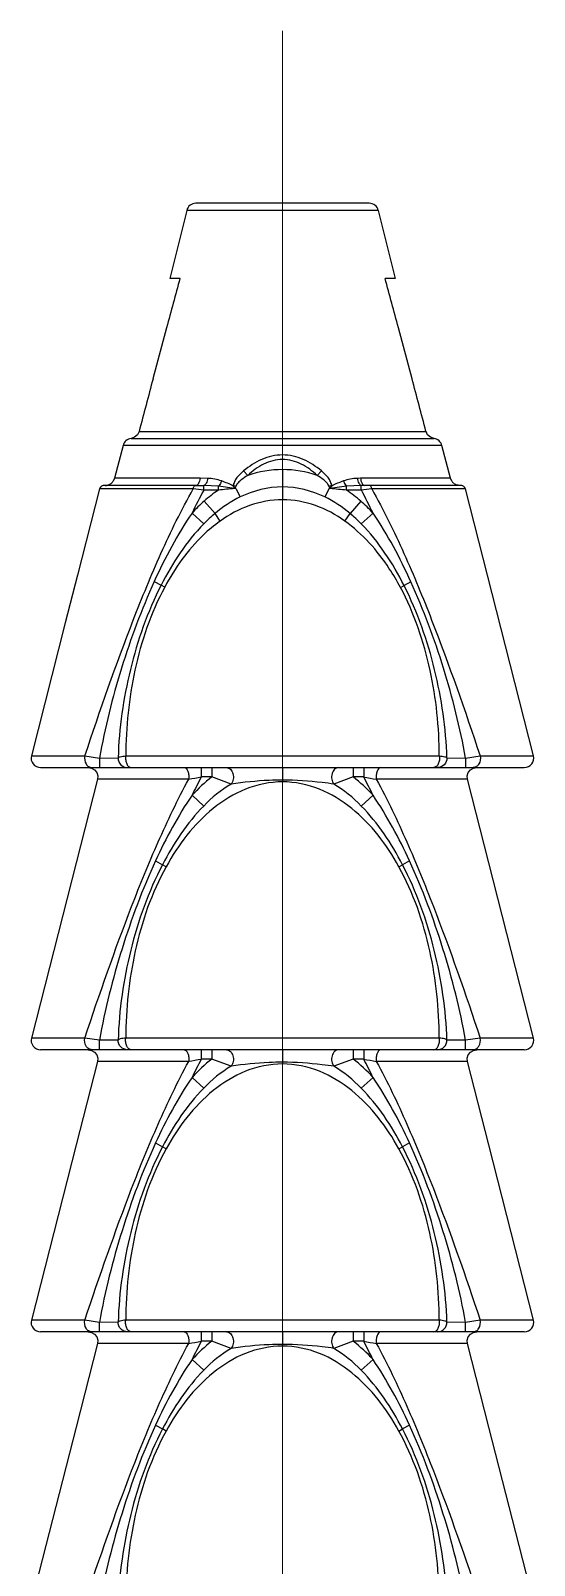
# Model space of a CAD drawing. Header units: millimetres. Extents: x -244938 to -244097, y -22577 to -21982.
# Drawn here: x -244525.62 to -244520.26, y -22203.69 to -22187.37 of the extents above; entities that cross this region are included whole.
import ezdxf

# ---------------------------------------------------------------- set-up
doc = ezdxf.new("R2010")
doc.units = ezdxf.units.MM
doc.linetypes.add('CENTERX2', pattern=[101.6, 63.5, -12.7, 12.7, -12.7])
doc.layers.add('CENTER', color=1, linetype='CENTERX2', lineweight=15)

msp = doc.modelspace()

# ---------------------------------------------------------------- linework, layer by layer
at = {"linetype": 'Continuous'}
for p, q in [((-244522.021, -22189.207), (-244523.865, -22189.207)), ((-244523.962, -22189.283), (-244524.143, -22190.007)), ((-244521.924, -22189.283), (-244523.962, -22189.283)), ((-244521.924, -22189.283), (-244521.743, -22190.007)), ((-244524.034, -22190.007), (-244524.143, -22190.007)), ((-244521.743, -22190.007), (-244521.852, -22190.007)), ((-244524.177, -22190.53), (-244524.322, -22191.072)), ((-244521.565, -22191.072), (-244521.71, -22190.53)), ((-244524.487, -22191.668), (-244524.517, -22191.695)), ((-244524.47, -22191.634), (-244524.487, -22191.668)), ((-244524.47, -22191.634), (-244521.416, -22191.634)), ((-244521.4, -22191.668), (-244521.416, -22191.634)), ((-244521.37, -22191.695), (-244521.4, -22191.668)), ((-244524.64, -22191.783), (-244524.731, -22192.131)), ((-244521.247, -22191.783), (-244524.64, -22191.783)), ((-244524.517, -22191.695), (-244524.555, -22191.708)), ((-244524.555, -22191.708), (-244521.331, -22191.708)), ((-244521.331, -22191.708), (-244521.37, -22191.695)), ((-244521.156, -22192.131), (-244521.247, -22191.783)), ((-244524.731, -22192.131), (-244524.745, -22192.162)), ((-244523.82, -22192.131), (-244524.731, -22192.131)), ((-244523.74, -22192.132), (-244523.82, -22192.131)), ((-244523.314, -22192.101), (-244523.357, -22192.052)), ((-244522.943, -22192.039), (-244522.943, -22192.359)), ((-244522.573, -22192.101), (-244522.529, -22192.052)), ((-244522.113, -22192.131), (-244522.147, -22192.132)), ((-244521.156, -22192.131), (-244522.113, -22192.131)), ((-244521.142, -22192.162), (-244521.156, -22192.131)), ((-244524.89, -22192.245), (-244525.125, -22193.16)), ((-244524.879, -22192.225), (-244524.89, -22192.245)), ((-244523.893, -22192.245), (-244524.89, -22192.245)), ((-244524.837, -22192.207), (-244524.852, -22192.209)), ((-244523.869, -22192.207), (-244524.837, -22192.207)), ((-244523.869, -22192.207), (-244523.817, -22192.207)), ((-244523.817, -22192.207), (-244523.782, -22192.207)), ((-244523.782, -22192.257), (-244523.782, -22192.207)), ((-244523.625, -22192.216), (-244523.782, -22192.207)), ((-244523.625, -22192.257), (-244523.782, -22192.257)), ((-244523.625, -22192.257), (-244523.625, -22192.216)), ((-244523.453, -22192.241), (-244523.625, -22192.216)), ((-244523.467, -22192.214), (-244523.454, -22192.234)), ((-244523.454, -22192.234), (-244523.452, -22192.24)), ((-244523.44, -22192.239), (-244523.453, -22192.241)), ((-244523.437, -22192.212), (-244523.45, -22192.24)), ((-244523.44, -22192.239), (-244523.394, -22192.33)), ((-244522.447, -22192.241), (-244522.493, -22192.33)), ((-244522.44, -22192.235), (-244522.449, -22192.212)), ((-244522.44, -22192.235), (-244522.447, -22192.241)), ((-244522.436, -22192.24), (-244522.44, -22192.235)), ((-244522.261, -22192.216), (-244522.436, -22192.24)), ((-244522.436, -22192.24), (-244522.433, -22192.234)), ((-244522.433, -22192.234), (-244522.42, -22192.214)), ((-244522.105, -22192.207), (-244522.261, -22192.216)), ((-244522.261, -22192.257), (-244522.261, -22192.216)), ((-244522.105, -22192.257), (-244522.261, -22192.257)), ((-244522.105, -22192.257), (-244522.105, -22192.207)), ((-244522.07, -22192.207), (-244522.105, -22192.207)), ((-244521.047, -22192.207), (-244522.07, -22192.207)), ((-244520.997, -22192.245), (-244521.994, -22192.245)), ((-244521.057, -22192.207), (-244521.087, -22192.202)), ((-244520.997, -22192.245), (-244521.007, -22192.225)), ((-244520.762, -22193.16), (-244520.997, -22192.245)), ((-244523.776, -22192.374), (-244523.661, -22192.505)), ((-244522.111, -22192.374), (-244522.225, -22192.505)), ((-244523.906, -22192.501), (-244523.782, -22192.616)), ((-244523.608, -22192.587), (-244523.661, -22192.505)), ((-244522.279, -22192.587), (-244522.225, -22192.505)), ((-244521.98, -22192.501), (-244522.105, -22192.616)), ((-244525.125, -22193.16), (-244525.255, -22193.667)), ((-244524.308, -22193.228), (-244524.235, -22193.268)), ((-244524.197, -22193.289), (-244524.235, -22193.268)), ((-244521.688, -22193.292), (-244521.649, -22193.272)), ((-244521.577, -22193.232), (-244521.649, -22193.272)), ((-244520.52, -22194.106), (-244520.762, -22193.16)), ((-244525.255, -22193.667), (-244525.616, -22195.083)), ((-244520.271, -22195.083), (-244520.52, -22194.106)), ((-244525.616, -22195.083), (-244525.047, -22195.083)), ((-244525.047, -22195.083), (-244524.891, -22195.107)), ((-244524.891, -22195.107), (-244524.692, -22195.104)), ((-244524.612, -22195.083), (-244521.275, -22195.083)), ((-244521.194, -22195.104), (-244520.996, -22195.107)), ((-244520.996, -22195.107), (-244520.84, -22195.083)), ((-244520.84, -22195.083), (-244520.271, -22195.083)), ((-244525.517, -22195.207), (-244520.37, -22195.207)), ((-244525.012, -22195.207), (-244524.975, -22195.214)), ((-244524.975, -22195.214), (-244524.943, -22195.233)), ((-244524.943, -22195.233), (-244524.92, -22195.261)), ((-244524.92, -22195.261), (-244524.909, -22195.296)), ((-244524.891, -22195.107), (-244524.89, -22195.207)), ((-244523.808, -22195.207), (-244523.808, -22195.307)), ((-244523.695, -22195.207), (-244523.695, -22195.307)), ((-244522.943, -22195.207), (-244522.943, -22195.359)), ((-244522.192, -22195.207), (-244522.192, -22195.307)), ((-244522.078, -22195.207), (-244522.078, -22195.307)), ((-244520.996, -22195.107), (-244520.997, -22195.207)), ((-244520.977, -22195.296), (-244520.966, -22195.261)), ((-244520.966, -22195.261), (-244520.944, -22195.233)), ((-244520.944, -22195.233), (-244520.912, -22195.214)), ((-244520.912, -22195.214), (-244520.875, -22195.207)), ((-244524.912, -22195.331), (-244525.14, -22196.22)), ((-244524.909, -22195.296), (-244524.912, -22195.331)), ((-244523.941, -22195.331), (-244524.912, -22195.331)), ((-244523.695, -22195.307), (-244523.808, -22195.307)), ((-244523.491, -22195.383), (-244523.695, -22195.307)), ((-244522.192, -22195.307), (-244522.396, -22195.383)), ((-244522.078, -22195.307), (-244522.192, -22195.307)), ((-244520.975, -22195.331), (-244521.945, -22195.331)), ((-244520.975, -22195.331), (-244520.977, -22195.296)), ((-244520.746, -22196.22), (-244520.975, -22195.331)), ((-244523.906, -22195.501), (-244523.782, -22195.616)), ((-244521.98, -22195.501), (-244522.105, -22195.616)), ((-244525.14, -22196.22), (-244525.616, -22198.083)), ((-244524.295, -22196.199), (-244524.221, -22196.24)), ((-244524.182, -22196.262), (-244524.221, -22196.24)), ((-244521.705, -22196.262), (-244521.666, -22196.24)), ((-244521.592, -22196.198), (-244521.666, -22196.24)), ((-244520.271, -22198.083), (-244520.746, -22196.22)), ((-244525.047, -22198.083), (-244525.616, -22198.083)), ((-244524.891, -22198.107), (-244525.047, -22198.083)), ((-244524.692, -22198.104), (-244524.891, -22198.107)), ((-244524.89, -22198.207), (-244524.891, -22198.107)), ((-244521.275, -22198.083), (-244524.612, -22198.083)), ((-244520.996, -22198.107), (-244521.194, -22198.104)), ((-244520.997, -22198.207), (-244520.996, -22198.107)), ((-244520.84, -22198.083), (-244520.996, -22198.107)), ((-244520.271, -22198.083), (-244520.84, -22198.083)), ((-244520.37, -22198.207), (-244525.517, -22198.207)), ((-244524.912, -22198.331), (-244525.14, -22199.22)), ((-244525.012, -22198.207), (-244524.975, -22198.214)), ((-244524.975, -22198.214), (-244524.943, -22198.233)), ((-244524.943, -22198.233), (-244524.92, -22198.261)), ((-244524.92, -22198.261), (-244524.909, -22198.296)), ((-244524.909, -22198.296), (-244524.912, -22198.331)), ((-244523.941, -22198.331), (-244524.912, -22198.331)), ((-244523.808, -22198.207), (-244523.808, -22198.307)), ((-244523.695, -22198.307), (-244523.808, -22198.307)), ((-244523.695, -22198.207), (-244523.695, -22198.307)), ((-244523.491, -22198.383), (-244523.695, -22198.307)), ((-244522.943, -22198.207), (-244522.943, -22198.359)), ((-244522.192, -22198.307), (-244522.396, -22198.383)), ((-244522.192, -22198.207), (-244522.192, -22198.307)), ((-244522.078, -22198.307), (-244522.192, -22198.307)), ((-244522.078, -22198.207), (-244522.078, -22198.307)), ((-244520.975, -22198.331), (-244521.945, -22198.331)), ((-244520.977, -22198.296), (-244520.966, -22198.261)), ((-244520.975, -22198.331), (-244520.977, -22198.296)), ((-244520.746, -22199.22), (-244520.975, -22198.331)), ((-244520.966, -22198.261), (-244520.944, -22198.233)), ((-244520.944, -22198.233), (-244520.912, -22198.214)), ((-244520.912, -22198.214), (-244520.875, -22198.207)), ((-244523.906, -22198.501), (-244523.782, -22198.616)), ((-244521.98, -22198.501), (-244522.105, -22198.616)), ((-244525.14, -22199.22), (-244525.616, -22201.083)), ((-244524.295, -22199.199), (-244524.221, -22199.24)), ((-244524.182, -22199.262), (-244524.221, -22199.24)), ((-244521.705, -22199.262), (-244521.666, -22199.24)), ((-244521.592, -22199.198), (-244521.666, -22199.24)), ((-244520.271, -22201.083), (-244520.746, -22199.22)), ((-244525.047, -22201.083), (-244525.616, -22201.083)), ((-244524.891, -22201.107), (-244525.047, -22201.083)), ((-244524.692, -22201.104), (-244524.891, -22201.107)), ((-244524.89, -22201.207), (-244524.891, -22201.107)), ((-244521.275, -22201.083), (-244524.612, -22201.083)), ((-244520.996, -22201.107), (-244521.194, -22201.104)), ((-244520.997, -22201.207), (-244520.996, -22201.107)), ((-244520.84, -22201.083), (-244520.996, -22201.107)), ((-244520.271, -22201.083), (-244520.84, -22201.083)), ((-244520.37, -22201.207), (-244525.517, -22201.207)), ((-244525.012, -22201.207), (-244524.975, -22201.214)), ((-244524.975, -22201.214), (-244524.943, -22201.233)), ((-244524.943, -22201.233), (-244524.92, -22201.261)), ((-244524.92, -22201.261), (-244524.909, -22201.296)), ((-244524.909, -22201.296), (-244524.912, -22201.331)), ((-244523.808, -22201.207), (-244523.808, -22201.307)), ((-244523.695, -22201.207), (-244523.695, -22201.307)), ((-244522.943, -22201.207), (-244522.943, -22201.359)), ((-244522.192, -22201.207), (-244522.192, -22201.307)), ((-244522.078, -22201.207), (-244522.078, -22201.307)), ((-244520.977, -22201.296), (-244520.966, -22201.261)), ((-244520.975, -22201.331), (-244520.977, -22201.296)), ((-244520.966, -22201.261), (-244520.944, -22201.233)), ((-244520.944, -22201.233), (-244520.912, -22201.214)), ((-244520.912, -22201.214), (-244520.875, -22201.207)), ((-244524.912, -22201.331), (-244525.14, -22202.22)), ((-244523.941, -22201.331), (-244524.912, -22201.331)), ((-244523.695, -22201.307), (-244523.808, -22201.307)), ((-244523.491, -22201.383), (-244523.695, -22201.307)), ((-244522.192, -22201.307), (-244522.396, -22201.383)), ((-244522.078, -22201.307), (-244522.192, -22201.307)), ((-244520.975, -22201.331), (-244521.945, -22201.331)), ((-244520.746, -22202.22), (-244520.975, -22201.331)), ((-244523.906, -22201.501), (-244523.782, -22201.616)), ((-244521.98, -22201.501), (-244522.105, -22201.616)), ((-244525.14, -22202.22), (-244525.616, -22204.083)), ((-244524.295, -22202.199), (-244524.221, -22202.24)), ((-244524.182, -22202.262), (-244524.221, -22202.24)), ((-244521.705, -22202.262), (-244521.666, -22202.24)), ((-244521.592, -22202.198), (-244521.666, -22202.24)), ((-244520.271, -22204.083), (-244520.746, -22202.22))]:
    msp.add_line(p, q, dxfattribs=at)
for centre, radius, start, end in [((-244523.865, -22189.307), 0.1, 90, 165.9638), ((-244522.021, -22189.307), 0.1, 14.0362, 90), ((-244417.039, -22219.415), 110.963, 164.63163, 164.91136), ((-244628.847, -22219.415), 110.963, 15.08864, 15.36837), ((-244315.445, -22246.605), 216.132, 165.11143, 165.26545), ((-244730.441, -22246.605), 216.132, 14.73455, 14.88857), ((-244524.827, -22192.106), 0.0998, 319.4229, 326.016), ((-244521.059, -22192.106), 0.1, 214.0021, 220.5838), ((-244524.841, -22192.258), 0.0502, 130.94, 139.6072), ((-244524.84, -22192.259), 0.0519, 113.812, 130.8792), ((-244524.84, -22192.26), 0.053, 103.8607, 113.7464), ((-244524.832, -22192.1), 0.108, 270.0554, 287.3536), ((-244524.831, -22192.101), 0.106, 287.4371, 298.9966), ((-244524.83, -22192.103), 0.104, 299.0068, 306.5875), ((-244524.829, -22192.104), 0.103, 306.6019, 319.3913), ((-244518.116, -22195.3), 6.431, 151.7629, 154.2058), ((-244528.158, -22231.838), 39.822, 83.6909, 83.8517), ((-244522.778, -22193.506), 1.51, 124.157, 131.399), ((-244521.601, -22212.548), 20.392, 95.2126, 95.6987), ((-244523.404, -22192.951), 0.739, 92.612, 94.8961), ((-244522.483, -22192.951), 0.739, 85.092, 87.3763), ((-244522.382, -22192.918), 0.686, 94.1991, 94.8086), ((-244524.264, -22212.316), 20.158, 84.2992, 84.7992), ((-244523.109, -22193.507), 1.51, 48.6001, 55.8423), ((-244517.718, -22231.931), 39.916, 96.1493, 96.3097), ((-244527.77, -22195.3), 6.431, 25.7935, 28.2366), ((-244521.057, -22192.104), 0.103, 220.6152, 233.3782), ((-244521.056, -22192.103), 0.104, 233.3855, 252.6768), ((-244521.047, -22192.26), 0.0532, 66.2622, 89.9299), ((-244521.047, -22192.259), 0.0519, 49.1208, 66.197), ((-244521.046, -22192.258), 0.0503, 40.4205, 49.0657), ((-244522.635, -22193.669), 1.726, 131.3853, 137.4336), ((-244523.252, -22193.669), 1.726, 42.5661, 48.6134), ((-244522.627, -22193.74), 1.611, 129.9391, 135.7752), ((-244523.26, -22193.74), 1.611, 44.2243, 50.0599), ((-244527.625, -22174.76), 20.898, 280.1532, 280.5237), ((-244517.888, -22198.414), 6.686, 152.3123, 154.1767), ((-244527.996, -22198.412), 6.683, 25.8231, 27.6883), ((-244518.106, -22173.907), 21.766, 259.4843, 259.84), ((-244527.625, -22177.76), 20.898, 280.1532, 280.5237), ((-244517.888, -22201.414), 6.686, 152.3123, 154.1767), ((-244527.996, -22201.412), 6.683, 25.8231, 27.6883), ((-244518.106, -22176.907), 21.766, 259.4843, 259.84), ((-244527.642, -22180.669), 20.991, 280.154, 280.5229), ((-244517.88, -22204.418), 6.695, 152.3134, 154.1752), ((-244528.016, -22204.423), 6.705, 25.8267, 27.6858), ((-244518.035, -22179.52), 22.159, 259.4861, 259.8356)]:
    msp.add_arc(centre, radius, start, end, dxfattribs=at)
for points, knots in [([(-244524.555, -22191.708), (-244524.575, -22191.711), (-244524.613, -22191.728), (-244524.635, -22191.764), (-244524.64, -22191.783)], [0, 0, 0, 0, 0.500453, 1, 1, 1, 1]), ([(-244521.247, -22191.783), (-244521.252, -22191.764), (-244521.274, -22191.728), (-244521.312, -22191.711), (-244521.331, -22191.708)], [0, 0, 0, 0, 0.499547, 1, 1, 1, 1]), ([(-244522.529, -22192.052), (-244522.588, -22192.004), (-244522.716, -22191.92), (-244522.943, -22191.865), (-244523.171, -22191.92), (-244523.298, -22192.004), (-244523.357, -22192.052)], [0, 0, 0, 0, 0.25038, 0.499993, 0.749644, 1, 1, 1, 1]), ([(-244522.573, -22192.101), (-244522.625, -22192.054), (-244522.736, -22191.97), (-244522.943, -22191.912), (-244523.151, -22191.97), (-244523.262, -22192.054), (-244523.314, -22192.101)], [0, 0, 0, 0, 0.250554, 0.499989, 0.749469, 1, 1, 1, 1]), ([(-244523.82, -22192.131), (-244523.822, -22192.142), (-244523.827, -22192.17), (-244523.846, -22192.207), (-244523.866, -22192.207)], [0, 0, 0, 0, 0.338143, 1, 1, 1, 1]), ([(-244523.74, -22192.132), (-244523.743, -22192.15), (-244523.749, -22192.178), (-244523.77, -22192.205), (-244523.782, -22192.207)], [0, 0, 0, 0, 0.60978, 1, 1, 1, 1]), ([(-244523.592, -22192.16), (-244523.594, -22192.165), (-244523.603, -22192.186), (-244523.614, -22192.205), (-244523.625, -22192.216)], [0, 0, 0, 0, 0.278241, 1, 1, 1, 1]), ([(-244523.357, -22192.052), (-244523.383, -22192.073), (-244523.42, -22192.109), (-244523.456, -22192.165), (-244523.467, -22192.198), (-244523.467, -22192.214)], [0, 0, 0, 0, 0.503093, 0.754109, 1, 1, 1, 1]), ([(-244523.314, -22192.101), (-244523.338, -22192.115), (-244523.373, -22192.139), (-244523.414, -22192.177), (-244523.433, -22192.199), (-244523.437, -22192.212)], [0, 0, 0, 0, 0.501674, 0.752327, 1, 1, 1, 1]), ([(-244522.449, -22192.212), (-244522.454, -22192.199), (-244522.473, -22192.177), (-244522.514, -22192.139), (-244522.549, -22192.115), (-244522.573, -22192.101)], [0, 0, 0, 0, 0.247693, 0.498342, 1, 1, 1, 1]), ([(-244522.42, -22192.214), (-244522.42, -22192.198), (-244522.431, -22192.165), (-244522.467, -22192.109), (-244522.503, -22192.073), (-244522.529, -22192.052)], [0, 0, 0, 0, 0.245916, 0.496931, 1, 1, 1, 1]), ([(-244522.295, -22192.16), (-244522.293, -22192.165), (-244522.284, -22192.186), (-244522.272, -22192.205), (-244522.261, -22192.216)], [0, 0, 0, 0, 0.278231, 1, 1, 1, 1]), ([(-244522.147, -22192.132), (-244522.144, -22192.15), (-244522.137, -22192.178), (-244522.116, -22192.205), (-244522.105, -22192.207)], [0, 0, 0, 0, 0.609765, 1, 1, 1, 1]), ([(-244522.113, -22192.131), (-244522.111, -22192.15), (-244522.106, -22192.18), (-244522.081, -22192.207), (-244522.07, -22192.207)], [0, 0, 0, 0, 0.620702, 1, 1, 1, 1]), ([(-244525.047, -22195.083), (-244524.885, -22194.598), (-244524.632, -22193.873), (-244524.244, -22192.927), (-244524.02, -22192.467), (-244523.893, -22192.245)], [0, 0, 0, 0, 0.500017, 0.750019, 1, 1, 1, 1]), ([(-244523.893, -22192.245), (-244523.892, -22192.24), (-244523.89, -22192.225), (-244523.879, -22192.206), (-244523.869, -22192.207)], [0, 0, 0, 0, 0.34432, 1, 1, 1, 1]), ([(-244521.994, -22192.245), (-244521.994, -22192.24), (-244521.997, -22192.226), (-244522.007, -22192.207), (-244522.017, -22192.207)], [0, 0, 0, 0, 0.338292, 1, 1, 1, 1]), ([(-244521.994, -22192.245), (-244521.867, -22192.467), (-244521.643, -22192.927), (-244521.255, -22193.873), (-244521.002, -22194.598), (-244520.84, -22195.083)], [0, 0, 0, 0, 0.249981, 0.499983, 1, 1, 1, 1]), ([(-244522.943, -22192.359), (-244523.062, -22192.359), (-244523.301, -22192.403), (-244523.512, -22192.518), (-244523.608, -22192.587)], [0, 0, 0, 0, 0.50067, 1, 1, 1, 1]), ([(-244522.279, -22192.587), (-244522.375, -22192.518), (-244522.586, -22192.403), (-244522.825, -22192.359), (-244522.943, -22192.359)], [0, 0, 0, 0, 0.499289, 1, 1, 1, 1]), ([(-244523.608, -22192.587), (-244523.671, -22192.631), (-244523.907, -22192.829), (-244524.088, -22193.086), (-244524.197, -22193.289)], [0, 0, 0, 0, 0.250134, 1, 1, 1, 1]), ([(-244521.688, -22193.292), (-244521.725, -22193.224), (-244521.881, -22192.959), (-244522.091, -22192.721), (-244522.279, -22192.587)], [0, 0, 0, 0, 0.25174, 1, 1, 1, 1]), ([(-244524.308, -22193.228), (-244524.444, -22193.527), (-244524.616, -22193.991), (-244524.794, -22194.623), (-244524.863, -22194.945), (-244524.891, -22195.107)], [0, 0, 0, 0, 0.499923, 0.749959, 1, 1, 1, 1]), ([(-244524.235, -22193.268), (-244524.38, -22193.552), (-244524.539, -22194.007), (-244524.66, -22194.63), (-244524.688, -22194.946), (-244524.692, -22195.104)], [0, 0, 0, 0, 0.501438, 0.751196, 1, 1, 1, 1]), ([(-244524.197, -22193.289), (-244524.345, -22193.564), (-244524.547, -22194.158), (-244524.61, -22194.777), (-244524.612, -22195.083)], [0, 0, 0, 0, 0.505865, 1, 1, 1, 1]), ([(-244521.275, -22195.083), (-244521.276, -22194.778), (-244521.339, -22194.16), (-244521.541, -22193.567), (-244521.688, -22193.292)], [0, 0, 0, 0, 0.494105, 1, 1, 1, 1]), ([(-244521.194, -22195.104), (-244521.198, -22194.947), (-244521.227, -22194.631), (-244521.347, -22194.009), (-244521.506, -22193.555), (-244521.649, -22193.272)], [0, 0, 0, 0, 0.248846, 0.498623, 1, 1, 1, 1]), ([(-244520.996, -22195.107), (-244521.023, -22194.945), (-244521.093, -22194.624), (-244521.27, -22193.993), (-244521.441, -22193.53), (-244521.577, -22193.232)], [0, 0, 0, 0, 0.250053, 0.500093, 1, 1, 1, 1]), ([(-244525.616, -22195.083), (-244525.623, -22195.111), (-244525.609, -22195.179), (-244525.547, -22195.207), (-244525.517, -22195.207)], [0, 0, 0, 0, 0.499383, 1, 1, 1, 1]), ([(-244525.047, -22195.083), (-244525.052, -22195.111), (-244525.046, -22195.158), (-244525.009, -22195.199), (-244524.983, -22195.207), (-244524.972, -22195.207)], [0, 0, 0, 0, 0.538284, 0.780812, 1, 1, 1, 1]), ([(-244524.692, -22195.104), (-244524.693, -22195.13), (-244524.672, -22195.185), (-244524.618, -22195.207), (-244524.592, -22195.207)], [0, 0, 0, 0, 0.500092, 1, 1, 1, 1]), ([(-244524.692, -22195.104), (-244524.691, -22195.101), (-244524.683, -22195.096), (-244524.657, -22195.088), (-244524.631, -22195.085), (-244524.612, -22195.083)], [0, 0, 0, 0, 0.106556, 0.309329, 1, 1, 1, 1]), ([(-244524.612, -22195.083), (-244524.614, -22195.098), (-244524.614, -22195.127), (-244524.604, -22195.167), (-244524.583, -22195.198), (-244524.562, -22195.207), (-244524.552, -22195.207)], [0, 0, 0, 0, 0.296597, 0.576252, 0.810497, 1, 1, 1, 1]), ([(-244521.275, -22195.083), (-244521.273, -22195.098), (-244521.272, -22195.127), (-244521.283, -22195.167), (-244521.303, -22195.198), (-244521.325, -22195.207), (-244521.334, -22195.207)], [0, 0, 0, 0, 0.296597, 0.576252, 0.810497, 1, 1, 1, 1]), ([(-244521.194, -22195.104), (-244521.194, -22195.13), (-244521.214, -22195.185), (-244521.268, -22195.207), (-244521.294, -22195.207)], [0, 0, 0, 0, 0.500092, 1, 1, 1, 1]), ([(-244521.275, -22195.083), (-244521.255, -22195.085), (-244521.23, -22195.088), (-244521.204, -22195.096), (-244521.195, -22195.101), (-244521.194, -22195.104)], [0, 0, 0, 0, 0.690603, 0.893411, 1, 1, 1, 1]), ([(-244520.84, -22195.083), (-244520.835, -22195.111), (-244520.841, -22195.158), (-244520.878, -22195.199), (-244520.903, -22195.207), (-244520.915, -22195.207)], [0, 0, 0, 0, 0.538284, 0.780812, 1, 1, 1, 1]), ([(-244520.37, -22195.207), (-244520.34, -22195.207), (-244520.278, -22195.179), (-244520.264, -22195.111), (-244520.271, -22195.083)], [0, 0, 0, 0, 0.500617, 1, 1, 1, 1]), ([(-244523.989, -22195.207), (-244523.971, -22195.207), (-244523.948, -22195.243), (-244523.94, -22195.287), (-244523.939, -22195.316), (-244523.941, -22195.331)], [0, 0, 0, 0, 0.385908, 0.681823, 1, 1, 1, 1]), ([(-244523.539, -22195.207), (-244523.524, -22195.207), (-244523.491, -22195.223), (-244523.466, -22195.273), (-244523.464, -22195.331), (-244523.479, -22195.368), (-244523.491, -22195.383)], [0, 0, 0, 0, 0.210164, 0.462468, 0.740447, 1, 1, 1, 1]), ([(-244522.348, -22195.207), (-244522.363, -22195.207), (-244522.396, -22195.223), (-244522.42, -22195.273), (-244522.423, -22195.331), (-244522.407, -22195.368), (-244522.396, -22195.383)], [0, 0, 0, 0, 0.210207, 0.462497, 0.740449, 1, 1, 1, 1]), ([(-244521.898, -22195.207), (-244521.916, -22195.207), (-244521.939, -22195.243), (-244521.947, -22195.287), (-244521.947, -22195.316), (-244521.945, -22195.331)], [0, 0, 0, 0, 0.385908, 0.681823, 1, 1, 1, 1]), ([(-244525.047, -22198.083), (-244524.89, -22197.613), (-244524.646, -22196.912), (-244524.273, -22195.996), (-244524.06, -22195.548), (-244523.941, -22195.331)], [0, 0, 0, 0, 0.500014, 0.750016, 1, 1, 1, 1]), ([(-244522.943, -22195.359), (-244523.077, -22195.359), (-244523.346, -22195.415), (-244523.691, -22195.629), (-244523.971, -22195.92), (-244524.118, -22196.145), (-244524.182, -22196.262)], [0, 0, 0, 0, 0.250296, 0.49982, 0.749389, 1, 1, 1, 1]), ([(-244522.943, -22195.34), (-244522.991, -22195.34), (-244523.174, -22195.345), (-244523.357, -22195.364), (-244523.491, -22195.383)], [0, 0, 0, 0, 0.259998, 1, 1, 1, 1]), ([(-244522.396, -22195.383), (-244522.437, -22195.377), (-244522.619, -22195.354), (-244522.802, -22195.34), (-244522.943, -22195.34)], [0, 0, 0, 0, 0.22974, 1, 1, 1, 1]), ([(-244521.705, -22196.262), (-244521.769, -22196.144), (-244521.916, -22195.919), (-244522.196, -22195.629), (-244522.541, -22195.415), (-244522.81, -22195.359), (-244522.943, -22195.359)], [0, 0, 0, 0, 0.250677, 0.500316, 0.74985, 1, 1, 1, 1]), ([(-244521.945, -22195.331), (-244521.826, -22195.548), (-244521.614, -22195.996), (-244521.241, -22196.912), (-244520.996, -22197.613), (-244520.84, -22198.083)], [0, 0, 0, 0, 0.249984, 0.499986, 1, 1, 1, 1]), ([(-244524.295, -22196.199), (-244524.434, -22196.502), (-244524.61, -22196.973), (-244524.792, -22197.615), (-244524.863, -22197.942), (-244524.891, -22198.107)], [0, 0, 0, 0, 0.499916, 0.749957, 1, 1, 1, 1]), ([(-244524.221, -22196.24), (-244524.37, -22196.527), (-244524.535, -22196.989), (-244524.659, -22197.622), (-244524.688, -22197.944), (-244524.692, -22198.104)], [0, 0, 0, 0, 0.501412, 0.751198, 1, 1, 1, 1]), ([(-244521.194, -22198.104), (-244521.198, -22197.944), (-244521.228, -22197.622), (-244521.352, -22196.989), (-244521.517, -22196.527), (-244521.666, -22196.24)], [0, 0, 0, 0, 0.248799, 0.498591, 1, 1, 1, 1]), ([(-244520.996, -22198.107), (-244521.024, -22197.942), (-244521.095, -22197.615), (-244521.277, -22196.972), (-244521.452, -22196.501), (-244521.592, -22196.198)], [0, 0, 0, 0, 0.250042, 0.500085, 1, 1, 1, 1]), ([(-244524.182, -22196.262), (-244524.336, -22196.54), (-244524.545, -22197.143), (-244524.61, -22197.772), (-244524.612, -22198.083)], [0, 0, 0, 0, 0.505811, 1, 1, 1, 1]), ([(-244521.275, -22198.083), (-244521.276, -22197.772), (-244521.341, -22197.143), (-244521.551, -22196.54), (-244521.705, -22196.262)], [0, 0, 0, 0, 0.494195, 1, 1, 1, 1]), ([(-244525.616, -22198.083), (-244525.623, -22198.111), (-244525.609, -22198.179), (-244525.547, -22198.207), (-244525.517, -22198.207)], [0, 0, 0, 0, 0.499383, 1, 1, 1, 1]), ([(-244524.972, -22198.207), (-244524.983, -22198.207), (-244525.009, -22198.199), (-244525.046, -22198.158), (-244525.052, -22198.111), (-244525.047, -22198.083)], [0, 0, 0, 0, 0.219188, 0.461716, 1, 1, 1, 1]), ([(-244524.592, -22198.207), (-244524.618, -22198.207), (-244524.672, -22198.185), (-244524.693, -22198.13), (-244524.692, -22198.104)], [0, 0, 0, 0, 0.499908, 1, 1, 1, 1]), ([(-244524.612, -22198.083), (-244524.631, -22198.085), (-244524.657, -22198.088), (-244524.683, -22198.096), (-244524.691, -22198.101), (-244524.692, -22198.104)], [0, 0, 0, 0, 0.690598, 0.893403, 1, 1, 1, 1]), ([(-244524.552, -22198.207), (-244524.562, -22198.207), (-244524.583, -22198.198), (-244524.604, -22198.167), (-244524.614, -22198.127), (-244524.614, -22198.098), (-244524.612, -22198.083)], [0, 0, 0, 0, 0.189502, 0.423747, 0.703403, 1, 1, 1, 1]), ([(-244521.334, -22198.207), (-244521.325, -22198.207), (-244521.303, -22198.198), (-244521.283, -22198.167), (-244521.272, -22198.127), (-244521.273, -22198.098), (-244521.275, -22198.083)], [0, 0, 0, 0, 0.189503, 0.423748, 0.703403, 1, 1, 1, 1]), ([(-244521.294, -22198.207), (-244521.268, -22198.207), (-244521.214, -22198.185), (-244521.194, -22198.13), (-244521.194, -22198.104)], [0, 0, 0, 0, 0.499908, 1, 1, 1, 1]), ([(-244521.194, -22198.104), (-244521.195, -22198.101), (-244521.204, -22198.096), (-244521.23, -22198.088), (-244521.255, -22198.085), (-244521.275, -22198.083)], [0, 0, 0, 0, 0.106499, 0.30909, 1, 1, 1, 1]), ([(-244520.915, -22198.207), (-244520.903, -22198.207), (-244520.878, -22198.199), (-244520.841, -22198.158), (-244520.835, -22198.111), (-244520.84, -22198.083)], [0, 0, 0, 0, 0.219189, 0.461717, 1, 1, 1, 1]), ([(-244520.37, -22198.207), (-244520.34, -22198.207), (-244520.278, -22198.179), (-244520.264, -22198.111), (-244520.271, -22198.083)], [0, 0, 0, 0, 0.500617, 1, 1, 1, 1]), ([(-244525.047, -22201.083), (-244524.89, -22200.613), (-244524.646, -22199.912), (-244524.273, -22198.996), (-244524.06, -22198.548), (-244523.941, -22198.331)], [0, 0, 0, 0, 0.500014, 0.750016, 1, 1, 1, 1]), ([(-244522.943, -22198.359), (-244523.077, -22198.359), (-244523.346, -22198.415), (-244523.691, -22198.629), (-244523.971, -22198.92), (-244524.118, -22199.145), (-244524.182, -22199.262)], [0, 0, 0, 0, 0.250296, 0.49982, 0.749389, 1, 1, 1, 1]), ([(-244523.989, -22198.207), (-244523.971, -22198.207), (-244523.948, -22198.243), (-244523.94, -22198.287), (-244523.939, -22198.316), (-244523.941, -22198.331)], [0, 0, 0, 0, 0.385908, 0.681823, 1, 1, 1, 1]), ([(-244523.539, -22198.207), (-244523.524, -22198.207), (-244523.491, -22198.223), (-244523.466, -22198.273), (-244523.464, -22198.331), (-244523.479, -22198.368), (-244523.491, -22198.383)], [0, 0, 0, 0, 0.210166, 0.462469, 0.740447, 1, 1, 1, 1]), ([(-244522.943, -22198.34), (-244522.991, -22198.34), (-244523.174, -22198.345), (-244523.357, -22198.364), (-244523.491, -22198.383)], [0, 0, 0, 0, 0.259998, 1, 1, 1, 1]), ([(-244522.396, -22198.383), (-244522.437, -22198.377), (-244522.619, -22198.354), (-244522.802, -22198.34), (-244522.943, -22198.34)], [0, 0, 0, 0, 0.22974, 1, 1, 1, 1]), ([(-244521.705, -22199.262), (-244521.769, -22199.144), (-244521.916, -22198.919), (-244522.196, -22198.629), (-244522.541, -22198.415), (-244522.81, -22198.359), (-244522.943, -22198.359)], [0, 0, 0, 0, 0.250677, 0.500316, 0.74985, 1, 1, 1, 1]), ([(-244522.348, -22198.207), (-244522.363, -22198.207), (-244522.396, -22198.223), (-244522.42, -22198.273), (-244522.423, -22198.331), (-244522.407, -22198.368), (-244522.396, -22198.383)], [0, 0, 0, 0, 0.210207, 0.462497, 0.740449, 1, 1, 1, 1]), ([(-244521.898, -22198.207), (-244521.916, -22198.207), (-244521.939, -22198.243), (-244521.947, -22198.287), (-244521.947, -22198.316), (-244521.945, -22198.331)], [0, 0, 0, 0, 0.385908, 0.681823, 1, 1, 1, 1]), ([(-244521.945, -22198.331), (-244521.826, -22198.548), (-244521.614, -22198.996), (-244521.241, -22199.912), (-244520.996, -22200.613), (-244520.84, -22201.083)], [0, 0, 0, 0, 0.249984, 0.499986, 1, 1, 1, 1]), ([(-244524.295, -22199.199), (-244524.434, -22199.502), (-244524.61, -22199.973), (-244524.792, -22200.615), (-244524.863, -22200.942), (-244524.891, -22201.107)], [0, 0, 0, 0, 0.499916, 0.749957, 1, 1, 1, 1]), ([(-244524.221, -22199.24), (-244524.37, -22199.527), (-244524.535, -22199.989), (-244524.659, -22200.622), (-244524.688, -22200.944), (-244524.692, -22201.104)], [0, 0, 0, 0, 0.501412, 0.751198, 1, 1, 1, 1]), ([(-244524.182, -22199.262), (-244524.336, -22199.54), (-244524.545, -22200.143), (-244524.61, -22200.772), (-244524.612, -22201.083)], [0, 0, 0, 0, 0.505811, 1, 1, 1, 1]), ([(-244521.275, -22201.083), (-244521.276, -22200.772), (-244521.341, -22200.143), (-244521.551, -22199.54), (-244521.705, -22199.262)], [0, 0, 0, 0, 0.494195, 1, 1, 1, 1]), ([(-244521.194, -22201.104), (-244521.198, -22200.944), (-244521.228, -22200.622), (-244521.352, -22199.989), (-244521.517, -22199.527), (-244521.666, -22199.24)], [0, 0, 0, 0, 0.248799, 0.498591, 1, 1, 1, 1]), ([(-244520.996, -22201.107), (-244521.024, -22200.942), (-244521.095, -22200.615), (-244521.277, -22199.972), (-244521.452, -22199.501), (-244521.592, -22199.198)], [0, 0, 0, 0, 0.250042, 0.500085, 1, 1, 1, 1]), ([(-244525.616, -22201.083), (-244525.623, -22201.111), (-244525.609, -22201.179), (-244525.547, -22201.207), (-244525.517, -22201.207)], [0, 0, 0, 0, 0.499383, 1, 1, 1, 1]), ([(-244524.972, -22201.207), (-244524.983, -22201.207), (-244525.009, -22201.199), (-244525.046, -22201.158), (-244525.052, -22201.111), (-244525.047, -22201.083)], [0, 0, 0, 0, 0.219188, 0.461716, 1, 1, 1, 1]), ([(-244524.592, -22201.207), (-244524.618, -22201.207), (-244524.672, -22201.185), (-244524.693, -22201.13), (-244524.692, -22201.104)], [0, 0, 0, 0, 0.499908, 1, 1, 1, 1]), ([(-244524.612, -22201.083), (-244524.631, -22201.085), (-244524.657, -22201.088), (-244524.683, -22201.096), (-244524.691, -22201.101), (-244524.692, -22201.104)], [0, 0, 0, 0, 0.690598, 0.893403, 1, 1, 1, 1]), ([(-244524.552, -22201.207), (-244524.562, -22201.207), (-244524.583, -22201.198), (-244524.604, -22201.167), (-244524.614, -22201.127), (-244524.614, -22201.098), (-244524.612, -22201.083)], [0, 0, 0, 0, 0.189502, 0.423747, 0.703403, 1, 1, 1, 1]), ([(-244521.334, -22201.207), (-244521.325, -22201.207), (-244521.303, -22201.198), (-244521.283, -22201.167), (-244521.272, -22201.127), (-244521.273, -22201.098), (-244521.275, -22201.083)], [0, 0, 0, 0, 0.189503, 0.423748, 0.703403, 1, 1, 1, 1]), ([(-244521.294, -22201.207), (-244521.268, -22201.207), (-244521.214, -22201.185), (-244521.194, -22201.13), (-244521.194, -22201.104)], [0, 0, 0, 0, 0.499908, 1, 1, 1, 1]), ([(-244521.194, -22201.104), (-244521.195, -22201.101), (-244521.204, -22201.096), (-244521.23, -22201.088), (-244521.255, -22201.085), (-244521.275, -22201.083)], [0, 0, 0, 0, 0.106499, 0.30909, 1, 1, 1, 1]), ([(-244520.915, -22201.207), (-244520.903, -22201.207), (-244520.878, -22201.199), (-244520.841, -22201.158), (-244520.835, -22201.111), (-244520.84, -22201.083)], [0, 0, 0, 0, 0.219189, 0.461717, 1, 1, 1, 1]), ([(-244520.37, -22201.207), (-244520.34, -22201.207), (-244520.278, -22201.179), (-244520.264, -22201.111), (-244520.271, -22201.083)], [0, 0, 0, 0, 0.500617, 1, 1, 1, 1]), ([(-244523.989, -22201.207), (-244523.971, -22201.207), (-244523.948, -22201.243), (-244523.94, -22201.287), (-244523.939, -22201.316), (-244523.941, -22201.331)], [0, 0, 0, 0, 0.385909, 0.681823, 1, 1, 1, 1]), ([(-244523.539, -22201.207), (-244523.524, -22201.207), (-244523.491, -22201.223), (-244523.466, -22201.273), (-244523.464, -22201.331), (-244523.479, -22201.368), (-244523.491, -22201.383)], [0, 0, 0, 0, 0.210164, 0.462468, 0.740447, 1, 1, 1, 1]), ([(-244522.348, -22201.207), (-244522.363, -22201.207), (-244522.396, -22201.223), (-244522.42, -22201.273), (-244522.423, -22201.331), (-244522.407, -22201.368), (-244522.396, -22201.383)], [0, 0, 0, 0, 0.210206, 0.462496, 0.740449, 1, 1, 1, 1]), ([(-244521.898, -22201.207), (-244521.916, -22201.207), (-244521.939, -22201.243), (-244521.947, -22201.287), (-244521.947, -22201.316), (-244521.945, -22201.331)], [0, 0, 0, 0, 0.385907, 0.681822, 1, 1, 1, 1]), ([(-244525.047, -22204.083), (-244524.89, -22203.613), (-244524.646, -22202.912), (-244524.273, -22201.996), (-244524.06, -22201.548), (-244523.941, -22201.331)], [0, 0, 0, 0, 0.500014, 0.750016, 1, 1, 1, 1]), ([(-244522.943, -22201.359), (-244523.077, -22201.359), (-244523.346, -22201.415), (-244523.691, -22201.629), (-244523.971, -22201.919), (-244524.117, -22202.145), (-244524.182, -22202.262)], [0, 0, 0, 0, 0.250277, 0.499797, 0.74937, 1, 1, 1, 1]), ([(-244522.943, -22201.34), (-244522.991, -22201.34), (-244523.174, -22201.345), (-244523.357, -22201.364), (-244523.491, -22201.383)], [0, 0, 0, 0, 0.259995, 1, 1, 1, 1]), ([(-244522.396, -22201.383), (-244522.437, -22201.377), (-244522.619, -22201.354), (-244522.802, -22201.34), (-244522.943, -22201.34)], [0, 0, 0, 0, 0.22974, 1, 1, 1, 1]), ([(-244521.705, -22202.262), (-244521.769, -22202.144), (-244521.916, -22201.919), (-244522.196, -22201.629), (-244522.541, -22201.415), (-244522.81, -22201.359), (-244522.943, -22201.359)], [0, 0, 0, 0, 0.250677, 0.500316, 0.749851, 1, 1, 1, 1]), ([(-244521.945, -22201.331), (-244521.826, -22201.548), (-244521.614, -22201.996), (-244521.241, -22202.912), (-244520.996, -22203.613), (-244520.84, -22204.083)], [0, 0, 0, 0, 0.249984, 0.499986, 1, 1, 1, 1]), ([(-244524.295, -22202.199), (-244524.434, -22202.502), (-244524.61, -22202.973), (-244524.792, -22203.615), (-244524.863, -22203.942), (-244524.891, -22204.107)], [0, 0, 0, 0, 0.499916, 0.749957, 1, 1, 1, 1]), ([(-244524.221, -22202.24), (-244524.37, -22202.527), (-244524.535, -22202.989), (-244524.659, -22203.622), (-244524.688, -22203.944), (-244524.692, -22204.104)], [0, 0, 0, 0, 0.501413, 0.751199, 1, 1, 1, 1]), ([(-244524.182, -22202.262), (-244524.336, -22202.54), (-244524.545, -22203.143), (-244524.61, -22203.772), (-244524.612, -22204.083)], [0, 0, 0, 0, 0.505805, 1, 1, 1, 1]), ([(-244521.275, -22204.083), (-244521.276, -22203.772), (-244521.341, -22203.143), (-244521.551, -22202.54), (-244521.705, -22202.262)], [0, 0, 0, 0, 0.494196, 1, 1, 1, 1]), ([(-244521.194, -22204.104), (-244521.198, -22203.944), (-244521.228, -22203.622), (-244521.352, -22202.989), (-244521.517, -22202.527), (-244521.666, -22202.24)], [0, 0, 0, 0, 0.248799, 0.498591, 1, 1, 1, 1]), ([(-244520.996, -22204.107), (-244521.024, -22203.942), (-244521.095, -22203.615), (-244521.277, -22202.972), (-244521.452, -22202.501), (-244521.592, -22202.198)], [0, 0, 0, 0, 0.250042, 0.500085, 1, 1, 1, 1])]:
    msp.add_open_spline(points, degree=3, knots=knots, dxfattribs=at)
for points in [[(-244523.592, -22192.16), (-244523.639, -22192.143), (-244523.69, -22192.134), (-244523.74, -22192.132)], [(-244523.467, -22192.214), (-244523.506, -22192.192), (-244523.549, -22192.175), (-244523.592, -22192.16)], [(-244522.943, -22192.039), (-244523.068, -22192.039), (-244523.195, -22192.061), (-244523.314, -22192.101)], [(-244522.573, -22192.101), (-244522.692, -22192.061), (-244522.818, -22192.039), (-244522.943, -22192.039)], [(-244522.295, -22192.16), (-244522.338, -22192.175), (-244522.38, -22192.192), (-244522.42, -22192.214)], [(-244522.147, -22192.132), (-244522.197, -22192.134), (-244522.247, -22192.143), (-244522.295, -22192.16)], [(-244523.394, -22192.33), (-244523.49, -22192.376), (-244523.58, -22192.436), (-244523.661, -22192.505)], [(-244522.943, -22192.223), (-244523.098, -22192.223), (-244523.255, -22192.263), (-244523.394, -22192.33)], [(-244522.493, -22192.33), (-244522.632, -22192.263), (-244522.789, -22192.223), (-244522.943, -22192.223)], [(-244522.225, -22192.505), (-244522.307, -22192.436), (-244522.397, -22192.376), (-244522.493, -22192.33)], [(-244523.906, -22192.501), (-244524.063, -22192.73), (-244524.193, -22192.976), (-244524.308, -22193.228)], [(-244523.782, -22192.616), (-244523.966, -22192.806), (-244524.115, -22193.032), (-244524.235, -22193.268)], [(-244521.649, -22193.272), (-244521.77, -22193.034), (-244521.919, -22192.807), (-244522.105, -22192.616)], [(-244521.577, -22193.232), (-244521.692, -22192.978), (-244521.823, -22192.731), (-244521.98, -22192.501)], [(-244523.695, -22195.307), (-244523.771, -22195.365), (-244523.841, -22195.431), (-244523.906, -22195.501)], [(-244523.491, -22195.383), (-244523.598, -22195.447), (-244523.695, -22195.527), (-244523.782, -22195.616)], [(-244522.105, -22195.616), (-244522.192, -22195.527), (-244522.289, -22195.447), (-244522.396, -22195.383)], [(-244521.98, -22195.501), (-244522.045, -22195.431), (-244522.116, -22195.365), (-244522.192, -22195.307)], [(-244523.906, -22195.501), (-244524.057, -22195.721), (-244524.183, -22195.957), (-244524.295, -22196.199)], [(-244521.592, -22196.198), (-244521.704, -22195.957), (-244521.83, -22195.721), (-244521.98, -22195.501)], [(-244523.782, -22195.616), (-244523.959, -22195.798), (-244524.104, -22196.015), (-244524.221, -22196.24)], [(-244521.666, -22196.24), (-244521.783, -22196.014), (-244521.928, -22195.798), (-244522.105, -22195.616)], [(-244523.695, -22198.307), (-244523.771, -22198.365), (-244523.841, -22198.431), (-244523.906, -22198.501)], [(-244521.98, -22198.501), (-244522.045, -22198.431), (-244522.116, -22198.365), (-244522.192, -22198.307)], [(-244523.906, -22198.501), (-244524.057, -22198.721), (-244524.183, -22198.957), (-244524.295, -22199.199)], [(-244523.491, -22198.383), (-244523.598, -22198.447), (-244523.695, -22198.527), (-244523.782, -22198.616)], [(-244522.105, -22198.616), (-244522.192, -22198.527), (-244522.289, -22198.447), (-244522.396, -22198.383)], [(-244521.592, -22199.198), (-244521.704, -22198.957), (-244521.83, -22198.721), (-244521.98, -22198.501)], [(-244523.782, -22198.616), (-244523.959, -22198.798), (-244524.104, -22199.015), (-244524.221, -22199.24)], [(-244521.666, -22199.24), (-244521.783, -22199.014), (-244521.928, -22198.798), (-244522.105, -22198.616)], [(-244523.695, -22201.307), (-244523.771, -22201.365), (-244523.841, -22201.431), (-244523.906, -22201.501)], [(-244523.491, -22201.383), (-244523.598, -22201.447), (-244523.695, -22201.527), (-244523.782, -22201.616)], [(-244522.105, -22201.616), (-244522.192, -22201.527), (-244522.289, -22201.447), (-244522.396, -22201.383)], [(-244521.98, -22201.501), (-244522.045, -22201.431), (-244522.116, -22201.365), (-244522.192, -22201.307)], [(-244523.906, -22201.501), (-244524.057, -22201.721), (-244524.183, -22201.957), (-244524.295, -22202.199)], [(-244523.782, -22201.616), (-244523.959, -22201.798), (-244524.104, -22202.015), (-244524.221, -22202.24)], [(-244521.666, -22202.24), (-244521.783, -22202.014), (-244521.928, -22201.798), (-244522.105, -22201.616)], [(-244521.592, -22202.198), (-244521.704, -22201.957), (-244521.83, -22201.721), (-244521.98, -22201.501)]]:
    msp.add_open_spline(points, degree=3, dxfattribs=at)
at = {"layer": 'CENTER'}
msp.add_line((-244522.943, -22340.63), (-244522.943, -22187.372), dxfattribs=at)

doc.saveas('drawing.dxf')
